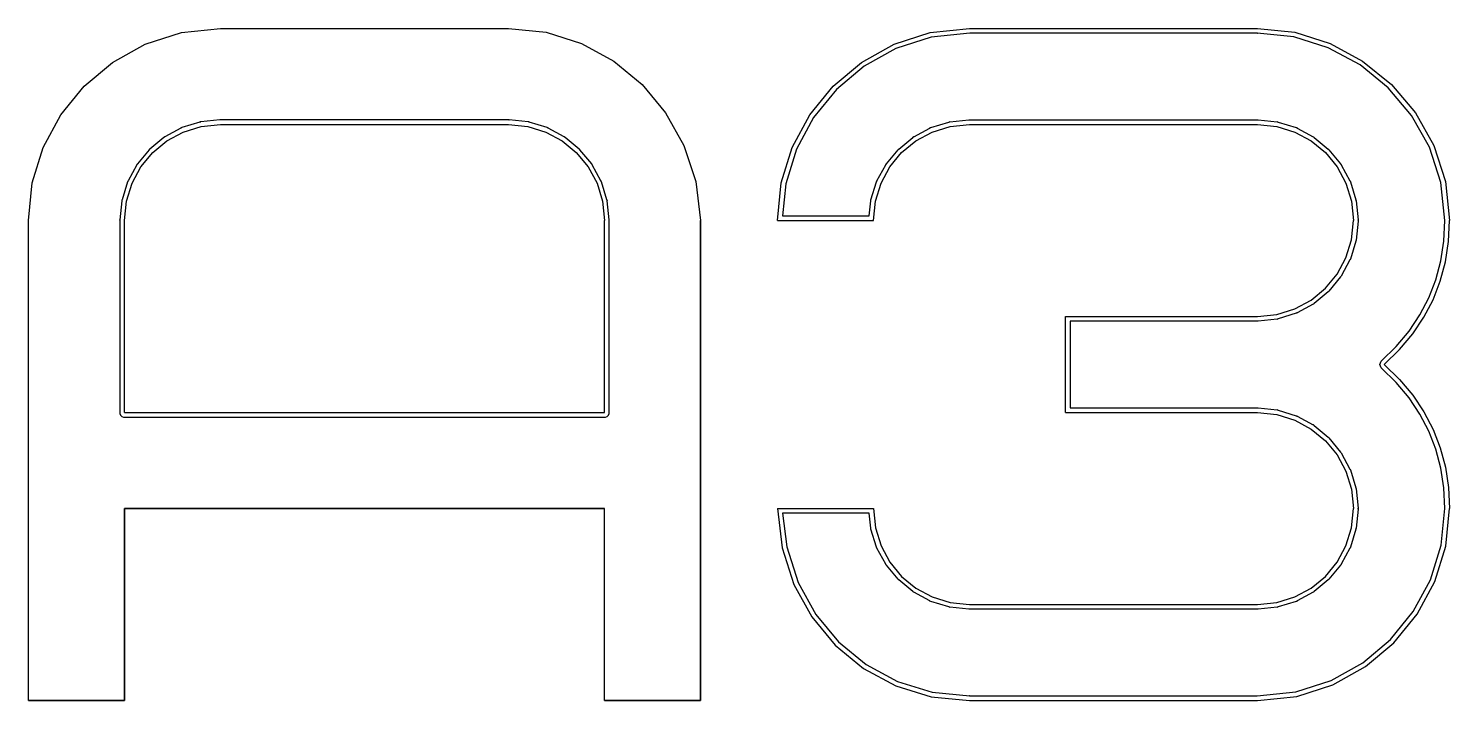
# Model space of a CAD drawing. Header units: millimetres. Extents: x 41 to 259, y 19 to 198.
# Drawn here: x 223.187 to 225.268, y 44.672 to 45.657 of the extents above; entities that cross this region are included whole.
import ezdxf

# ---------------------------------------------------------------- set-up
doc = ezdxf.new("R2010")
doc.units = ezdxf.units.MM
doc.layers.add('Mechanical13', color=56, linetype='Continuous')

msp = doc.modelspace()

# ---------------------------------------------------------------- linework, layer by layer
at = {"layer": 'Mechanical13'}
for p, q in [((223.3578, 45.6335), (223.4109, 45.6505)), ((223.3578, 45.6335), (223.4109, 45.6505)), ((223.4109, 45.6505), (223.4682, 45.6565)), ((223.4109, 45.6505), (223.4682, 45.6565)), ((223.4682, 45.6565), (223.89, 45.6565)), ((223.4682, 45.6565), (223.89, 45.6565)), ((223.89, 45.6565), (223.9451, 45.6508)), ((223.89, 45.6565), (223.9451, 45.6508)), ((223.9451, 45.6508), (223.9969, 45.6345)), ((223.9451, 45.6508), (223.9969, 45.6345)), ((224.4546, 45.6335), (224.5077, 45.6505)), ((224.5091, 45.6439), (224.4573, 45.6273)), ((224.5077, 45.6505), (224.565, 45.6565)), ((224.5654, 45.6498), (224.5091, 45.6439)), ((224.565, 45.6565), (224.9869, 45.6565)), ((224.9869, 45.6498), (224.5654, 45.6498)), ((224.9865, 45.6498), (224.9862, 45.6498)), ((224.9862, 45.6498), (224.9869, 45.6498)), ((225.04, 45.6442), (224.9865, 45.6498)), ((224.9869, 45.6565), (225.0413, 45.6508)), ((225.0904, 45.6283), (225.04, 45.6442)), ((225.0413, 45.6508), (225.0931, 45.6345)), ((223.31, 45.6068), (223.3578, 45.6335)), ((223.31, 45.6068), (223.3578, 45.6335)), ((223.9969, 45.6345), (224.044, 45.6087)), ((223.9969, 45.6345), (224.044, 45.6087)), ((224.4068, 45.6068), (224.4546, 45.6335)), ((224.4573, 45.6273), (224.4107, 45.6013)), ((225.137, 45.6031), (225.0904, 45.6283)), ((225.0931, 45.6345), (225.1407, 45.6087)), ((223.2685, 45.5718), (223.31, 45.6068)), ((223.2685, 45.5718), (223.31, 45.6068)), ((224.044, 45.6087), (224.0855, 45.5744)), ((224.044, 45.6087), (224.0855, 45.5744)), ((224.3653, 45.5718), (224.4068, 45.6068)), ((224.4107, 45.6013), (224.3702, 45.5671)), ((225.1781, 45.5696), (225.137, 45.6031)), ((225.1407, 45.6087), (225.1828, 45.5744)), ((223.2344, 45.5298), (223.2685, 45.5718)), ((223.2344, 45.5298), (223.2685, 45.5718)), ((224.0855, 45.5744), (224.1201, 45.5329)), ((224.0855, 45.5744), (224.1201, 45.5329)), ((224.3312, 45.5298), (224.3653, 45.5718)), ((224.3702, 45.5671), (224.3368, 45.526)), ((225.2125, 45.529), (225.1781, 45.5696)), ((225.1828, 45.5744), (225.218, 45.5329)), ((223.2087, 45.4821), (223.2344, 45.5298)), ((223.2087, 45.4821), (223.2344, 45.5298)), ((223.4379, 45.5194), (223.4116, 45.5112)), ((223.4379, 45.5194), (223.4116, 45.5112)), ((223.4381, 45.5195), (223.4379, 45.5194)), ((223.4381, 45.5195), (223.4379, 45.5194)), ((223.4379, 45.5194), (223.4379, 45.5194)), ((223.4379, 45.5194), (223.4379, 45.5194)), ((223.4384, 45.5196), (223.4381, 45.5195)), ((223.4384, 45.5196), (223.4381, 45.5195)), ((223.4388, 45.5196), (223.4384, 45.5196)), ((223.4388, 45.5196), (223.4384, 45.5196)), ((223.4391, 45.5197), (223.4388, 45.5196)), ((223.4391, 45.5197), (223.4388, 45.5196)), ((223.4392, 45.5197), (223.4391, 45.5197)), ((223.4391, 45.5197), (223.4391, 45.5197)), ((223.4391, 45.5197), (223.4393, 45.5197)), ((223.4393, 45.5197), (223.4391, 45.5197)), ((223.4392, 45.5197), (223.4391, 45.5197)), ((223.4391, 45.5197), (223.4392, 45.5197)), ((223.4392, 45.5197), (223.4391, 45.5197)), ((223.4393, 45.5197), (223.4392, 45.5197)), ((223.4392, 45.5197), (223.4392, 45.5197)), ((223.4393, 45.5197), (223.4392, 45.5197)), ((223.4392, 45.5197), (223.4392, 45.5197)), ((223.4392, 45.5197), (223.4393, 45.5197)), ((223.4393, 45.5197), (223.4392, 45.5197)), ((223.4392, 45.5197), (223.4392, 45.5197)), ((223.4392, 45.5197), (223.4392, 45.5197)), ((223.4394, 45.5197), (223.4393, 45.5197)), ((223.4393, 45.5197), (223.4393, 45.5197)), ((223.4394, 45.5197), (223.4393, 45.5197)), ((223.4393, 45.5197), (223.4393, 45.5197)), ((223.4674, 45.5226), (223.4394, 45.5197)), ((223.4674, 45.5226), (223.4394, 45.5197)), ((223.4399, 45.513), (223.4682, 45.5159)), ((223.4675, 45.5226), (223.4674, 45.5226)), ((223.4674, 45.5226), (223.4674, 45.5226)), ((223.4674, 45.5226), (223.4674, 45.5226)), ((223.4675, 45.5226), (223.4674, 45.5226)), ((223.4674, 45.5226), (223.4674, 45.5226)), ((223.4676, 45.5226), (223.4675, 45.5226)), ((223.4675, 45.5226), (223.4675, 45.5226)), ((223.4675, 45.5226), (223.4676, 45.5226)), ((223.4676, 45.5226), (223.4675, 45.5226)), ((223.4675, 45.5226), (223.4675, 45.5226)), ((223.4676, 45.5226), (223.4675, 45.5226)), ((223.4675, 45.5226), (223.4675, 45.5226)), ((223.4675, 45.5226), (223.4675, 45.5226)), ((223.4676, 45.5226), (223.4675, 45.5226)), ((223.4675, 45.5226), (223.4675, 45.5226)), ((223.4675, 45.5226), (223.4675, 45.5226)), ((223.4675, 45.5226), (223.4676, 45.5226)), ((223.4678, 45.5226), (223.4676, 45.5226)), ((223.4676, 45.5226), (223.4676, 45.5226)), ((223.4678, 45.5226), (223.4676, 45.5226)), ((223.4676, 45.5226), (223.4676, 45.5226)), ((223.4676, 45.5226), (223.4676, 45.5226)), ((223.4676, 45.5226), (223.4676, 45.5226)), ((223.4676, 45.5226), (223.4676, 45.5226)), ((223.4676, 45.5226), (223.4676, 45.5226)), ((223.4679, 45.5226), (223.4678, 45.5226)), ((223.4679, 45.5226), (223.4678, 45.5226)), ((223.4681, 45.5226), (223.4679, 45.5226)), ((223.4681, 45.5226), (223.4679, 45.5226)), ((223.4682, 45.5226), (223.4681, 45.5226)), ((223.8901, 45.5226), (223.4681, 45.5226)), ((223.89, 45.5226), (223.4682, 45.5226)), ((223.4682, 45.5159), (223.89, 45.5159)), ((223.8901, 45.5226), (223.89, 45.5226)), ((223.89, 45.5226), (223.89, 45.5226)), ((223.89, 45.5159), (223.9183, 45.513)), ((223.8903, 45.5226), (223.8901, 45.5226)), ((223.8903, 45.5226), (223.8901, 45.5226)), ((223.8905, 45.5226), (223.8903, 45.5226)), ((223.8905, 45.5226), (223.8903, 45.5226)), ((223.8906, 45.5226), (223.8905, 45.5226)), ((223.8906, 45.5226), (223.8905, 45.5226)), ((223.8907, 45.5226), (223.8906, 45.5226)), ((223.8906, 45.5226), (223.8908, 45.5226)), ((223.8907, 45.5226), (223.8906, 45.5226)), ((223.8908, 45.5226), (223.8906, 45.5226)), ((223.8906, 45.5226), (223.8906, 45.5226)), ((223.8906, 45.5226), (223.8906, 45.5226)), ((223.8906, 45.5226), (223.8906, 45.5226)), ((223.8906, 45.5226), (223.8907, 45.5226)), ((223.8907, 45.5226), (223.8906, 45.5226)), ((223.8906, 45.5226), (223.8906, 45.5226)), ((223.8908, 45.5226), (223.8907, 45.5226)), ((223.8908, 45.5226), (223.8907, 45.5226)), ((223.9189, 45.5197), (223.8908, 45.5226)), ((223.8908, 45.5226), (223.8908, 45.5226)), ((223.9189, 45.5197), (223.8908, 45.5226)), ((223.8908, 45.5226), (223.8908, 45.5226)), ((223.919, 45.5197), (223.9189, 45.5197)), ((223.919, 45.5197), (223.9189, 45.5197)), ((223.9191, 45.5197), (223.919, 45.5197)), ((223.919, 45.5197), (223.919, 45.5197)), ((223.9191, 45.5197), (223.919, 45.5197)), ((223.9195, 45.5196), (223.9191, 45.5197)), ((223.9195, 45.5196), (223.9191, 45.5197)), ((223.9198, 45.5196), (223.9195, 45.5196)), ((223.9198, 45.5196), (223.9195, 45.5196)), ((223.9201, 45.5195), (223.9198, 45.5196)), ((223.9201, 45.5195), (223.9198, 45.5196)), ((223.9203, 45.5194), (223.9201, 45.5195)), ((223.9203, 45.5194), (223.9201, 45.5195)), ((223.9466, 45.5112), (223.9203, 45.5194)), ((223.9466, 45.5112), (223.9203, 45.5194)), ((224.1201, 45.5329), (224.1467, 45.4851)), ((224.1201, 45.5329), (224.1467, 45.4851)), ((224.3056, 45.4821), (224.3312, 45.5298)), ((224.3368, 45.526), (224.3118, 45.4795)), ((224.5084, 45.5112), (224.5348, 45.5194)), ((224.5348, 45.5194), (224.5361, 45.5197)), ((224.5361, 45.5197), (224.536, 45.5197)), ((224.536, 45.5197), (224.536, 45.5197)), ((224.536, 45.5197), (224.536, 45.5197)), ((224.536, 45.5197), (224.5361, 45.5197)), ((224.5361, 45.5197), (224.5361, 45.5197)), ((224.5361, 45.5197), (224.5362, 45.5197)), ((224.5362, 45.5197), (224.5361, 45.5197)), ((224.5361, 45.5197), (224.5361, 45.5197)), ((224.5361, 45.5197), (224.5362, 45.5197)), ((224.5362, 45.5197), (224.5642, 45.5226)), ((224.5362, 45.5197), (224.5362, 45.5197)), ((224.5368, 45.513), (224.565, 45.5159)), ((224.5642, 45.5226), (224.5643, 45.5226)), ((224.5643, 45.5226), (224.565, 45.5226)), ((224.565, 45.5226), (224.565, 45.5226)), ((224.565, 45.5226), (224.9869, 45.5226)), ((224.565, 45.5159), (224.9869, 45.5159)), ((224.9869, 45.5226), (224.9875, 45.5226)), ((224.9869, 45.5159), (225.0151, 45.513)), ((224.9875, 45.5226), (224.9874, 45.5226)), ((224.9874, 45.5226), (224.9877, 45.5226)), ((224.9875, 45.5226), (224.9875, 45.5226)), ((224.9877, 45.5226), (224.9877, 45.5226)), ((224.9877, 45.5226), (225.0157, 45.5197)), ((225.0157, 45.5197), (225.0158, 45.5197)), ((225.0158, 45.5197), (225.0157, 45.5197)), ((225.0157, 45.5197), (225.0157, 45.5197)), ((225.0157, 45.5197), (225.0157, 45.5197)), ((225.0157, 45.5197), (225.0158, 45.5197)), ((225.0158, 45.5197), (225.0159, 45.5197)), ((225.0159, 45.5197), (225.0158, 45.5197)), ((225.0158, 45.5197), (225.0158, 45.5197)), ((225.0158, 45.5197), (225.0171, 45.5194)), ((225.0159, 45.5197), (225.0159, 45.5197)), ((225.0171, 45.5194), (225.0171, 45.5194)), ((225.0171, 45.5194), (225.0435, 45.5112)), ((225.2387, 45.4824), (225.2125, 45.529)), ((225.218, 45.5329), (225.2449, 45.4851)), ((223.3853, 45.4969), (223.3647, 45.4799)), ((223.3853, 45.4969), (223.3647, 45.4799)), ((223.3855, 45.4971), (223.3853, 45.4969)), ((223.3853, 45.4969), (223.3854, 45.497)), ((223.3853, 45.4969), (223.3854, 45.497)), ((223.3854, 45.497), (223.3853, 45.4969)), ((223.3854, 45.4969), (223.3853, 45.4969)), ((223.3853, 45.4969), (223.3853, 45.4969)), ((223.3854, 45.4969), (223.3853, 45.4969)), ((223.3853, 45.4969), (223.3853, 45.4969)), ((223.3854, 45.497), (223.3864, 45.4976)), ((223.3864, 45.4976), (223.3854, 45.497)), ((223.3854, 45.497), (223.3855, 45.4971)), ((223.3855, 45.497), (223.3854, 45.497)), ((223.3854, 45.497), (223.3854, 45.4969)), ((223.3855, 45.497), (223.3854, 45.497)), ((223.3854, 45.497), (223.3854, 45.497)), ((223.3854, 45.497), (223.3854, 45.497)), ((223.3854, 45.497), (223.3854, 45.4969)), ((223.3854, 45.497), (223.3854, 45.497)), ((223.3854, 45.497), (223.3854, 45.497)), ((223.3854, 45.497), (223.3854, 45.497)), ((223.3864, 45.4976), (223.3855, 45.4971)), ((223.3855, 45.4971), (223.3864, 45.4976)), ((223.3856, 45.4971), (223.3855, 45.4971)), ((223.3855, 45.4971), (223.3855, 45.497)), ((223.3856, 45.4971), (223.3855, 45.4971)), ((223.3855, 45.4971), (223.3855, 45.497)), ((223.3855, 45.497), (223.3855, 45.497)), ((223.3855, 45.497), (223.3855, 45.497)), ((223.3859, 45.4973), (223.3856, 45.4971)), ((223.3859, 45.4973), (223.3856, 45.4971)), ((223.3861, 45.4975), (223.3859, 45.4973)), ((223.3861, 45.4975), (223.3859, 45.4973)), ((223.3864, 45.4976), (223.3861, 45.4975)), ((223.3864, 45.4976), (223.3861, 45.4975)), ((223.3866, 45.4978), (223.3864, 45.4976)), ((223.3864, 45.4976), (223.3866, 45.4978)), ((223.3866, 45.4978), (223.3864, 45.4976)), ((223.3864, 45.4976), (223.3866, 45.4978)), ((223.3865, 45.4977), (223.3864, 45.4976)), ((223.3865, 45.4977), (223.3864, 45.4976)), ((223.3864, 45.4976), (223.3864, 45.4976)), ((223.3866, 45.4978), (223.3865, 45.4977)), ((223.3866, 45.4978), (223.3865, 45.4977)), ((223.4103, 45.5106), (223.3866, 45.4978)), ((223.4103, 45.5106), (223.3866, 45.4978)), ((223.3866, 45.4978), (223.3866, 45.4978)), ((223.3866, 45.4978), (223.3866, 45.4978)), ((223.3897, 45.4918), (223.4136, 45.5048)), ((223.4104, 45.5107), (223.4103, 45.5107)), ((223.4103, 45.5107), (223.4103, 45.5107)), ((223.4103, 45.5107), (223.4103, 45.5106)), ((223.4104, 45.5107), (223.4103, 45.5107)), ((223.4103, 45.5107), (223.4103, 45.5107)), ((223.4103, 45.5107), (223.4103, 45.5106)), ((223.4103, 45.5106), (223.4103, 45.5106)), ((223.4105, 45.5108), (223.4104, 45.5107)), ((223.4104, 45.5107), (223.4105, 45.5108)), ((223.4105, 45.5108), (223.4104, 45.5107)), ((223.4105, 45.5108), (223.4104, 45.5107)), ((223.4104, 45.5107), (223.4104, 45.5107)), ((223.4105, 45.5107), (223.4104, 45.5107)), ((223.4104, 45.5107), (223.4105, 45.5107)), ((223.4104, 45.5107), (223.4104, 45.5107)), ((223.4104, 45.5107), (223.4104, 45.5107)), ((223.4104, 45.5107), (223.4104, 45.5107)), ((223.4104, 45.5107), (223.4104, 45.5107)), ((223.4104, 45.5107), (223.4104, 45.5107)), ((223.4104, 45.5107), (223.4104, 45.5107)), ((223.4104, 45.5107), (223.4104, 45.5107)), ((223.4108, 45.5109), (223.4105, 45.5108)), ((223.4108, 45.5109), (223.4105, 45.5108)), ((223.4105, 45.5108), (223.4105, 45.5107)), ((223.4105, 45.5107), (223.4105, 45.5108)), ((223.4111, 45.5111), (223.4108, 45.5109)), ((223.4111, 45.5111), (223.4108, 45.5109)), ((223.4114, 45.5112), (223.4111, 45.5111)), ((223.4114, 45.5112), (223.4111, 45.5111)), ((223.4116, 45.5112), (223.4114, 45.5112)), ((223.4116, 45.5112), (223.4114, 45.5112)), ((223.4136, 45.5048), (223.4399, 45.513)), ((223.9183, 45.513), (223.9446, 45.5048)), ((223.9446, 45.5048), (223.9685, 45.4918)), ((223.9468, 45.5112), (223.9466, 45.5112)), ((223.9466, 45.5112), (223.9466, 45.5112)), ((223.9468, 45.5112), (223.9466, 45.5112)), ((223.9466, 45.5112), (223.9466, 45.5112)), ((223.9471, 45.5111), (223.9468, 45.5112)), ((223.9471, 45.5111), (223.9468, 45.5112)), ((223.9474, 45.5109), (223.9471, 45.5111)), ((223.9474, 45.5109), (223.9471, 45.5111)), ((223.9477, 45.5108), (223.9474, 45.5109)), ((223.9477, 45.5108), (223.9474, 45.5109)), ((223.9479, 45.5107), (223.9477, 45.5108)), ((223.9478, 45.5108), (223.9477, 45.5108)), ((223.9478, 45.5107), (223.9478, 45.5108)), ((223.9478, 45.5108), (223.9478, 45.5108)), ((223.9478, 45.5108), (223.9479, 45.5107)), ((223.9479, 45.5107), (223.9478, 45.5108)), ((223.9478, 45.5108), (223.9478, 45.5108)), ((223.9478, 45.5108), (223.9478, 45.5107)), ((223.9478, 45.5107), (223.9478, 45.5108)), ((223.9478, 45.5108), (223.9478, 45.5108)), ((223.9479, 45.5107), (223.9478, 45.5107)), ((223.9478, 45.5107), (223.9478, 45.5107)), ((223.9479, 45.5107), (223.9478, 45.5107)), ((223.9478, 45.5107), (223.9479, 45.5107)), ((223.9478, 45.5107), (223.9478, 45.5107)), ((223.9478, 45.5107), (223.9478, 45.5107)), ((223.9478, 45.5107), (223.9478, 45.5107)), ((223.9478, 45.5107), (223.9478, 45.5107)), ((223.948, 45.5106), (223.9479, 45.5107)), ((223.9479, 45.5107), (223.9479, 45.5107)), ((223.948, 45.5106), (223.9479, 45.5107)), ((223.9479, 45.5107), (223.9479, 45.5107)), ((223.9716, 45.4978), (223.948, 45.5106)), ((223.9716, 45.4978), (223.948, 45.5106)), ((223.9717, 45.4977), (223.9716, 45.4978)), ((223.9717, 45.4977), (223.9716, 45.4978)), ((223.9719, 45.4976), (223.9717, 45.4977)), ((223.9717, 45.4977), (223.9717, 45.4977)), ((223.9719, 45.4976), (223.9717, 45.4977)), ((223.9721, 45.4975), (223.9719, 45.4976)), ((223.9721, 45.4975), (223.9719, 45.4976)), ((223.9724, 45.4973), (223.9721, 45.4975)), ((223.9724, 45.4973), (223.9721, 45.4975)), ((223.9726, 45.4972), (223.9724, 45.4973)), ((223.9726, 45.4972), (223.9724, 45.4973)), ((223.9727, 45.4971), (223.9726, 45.4972)), ((223.9727, 45.4971), (223.9726, 45.4972)), ((223.9727, 45.497), (223.9727, 45.4971)), ((223.9727, 45.497), (223.9727, 45.4971)), ((223.9728, 45.497), (223.9727, 45.497)), ((223.9728, 45.497), (223.9727, 45.497)), ((223.9729, 45.4969), (223.9728, 45.497)), ((223.9728, 45.497), (223.9728, 45.497)), ((223.9729, 45.4969), (223.9728, 45.497)), ((223.9728, 45.497), (223.9728, 45.497)), ((223.9935, 45.4799), (223.9729, 45.4969)), ((223.9729, 45.4969), (223.9729, 45.4969)), ((223.9935, 45.4799), (223.9729, 45.4969)), ((223.9729, 45.4969), (223.9729, 45.4969)), ((224.4615, 45.4799), (224.4822, 45.4969)), ((224.4822, 45.4969), (224.4832, 45.4976)), ((224.4822, 45.4969), (224.4823, 45.4971)), ((224.4823, 45.497), (224.4822, 45.4969)), ((224.4823, 45.4971), (224.4833, 45.4977)), ((224.4824, 45.4971), (224.4823, 45.497)), ((224.4823, 45.497), (224.4823, 45.497)), ((224.4826, 45.4973), (224.4824, 45.4971)), ((224.4828, 45.4974), (224.4826, 45.4973)), ((224.4831, 45.4976), (224.4828, 45.4974)), ((224.4832, 45.4976), (224.4831, 45.4976)), ((224.4832, 45.4976), (224.4834, 45.4978)), ((224.4833, 45.4977), (224.4832, 45.4976)), ((224.4833, 45.4977), (224.4833, 45.4977)), ((224.4834, 45.4978), (224.5071, 45.5106)), ((224.4834, 45.4978), (224.4834, 45.4978)), ((224.4865, 45.4918), (224.5104, 45.5048)), ((224.5071, 45.5106), (224.5073, 45.5108)), ((224.5072, 45.5107), (224.5084, 45.5112)), ((224.5073, 45.5108), (224.5072, 45.5107)), ((224.5073, 45.5108), (224.5073, 45.5108)), ((224.5084, 45.5112), (224.5084, 45.5112)), ((224.5104, 45.5048), (224.5368, 45.513)), ((225.0151, 45.513), (225.0415, 45.5048)), ((225.0415, 45.5048), (225.0653, 45.4918)), ((225.0435, 45.5112), (225.0447, 45.5107)), ((225.0447, 45.5107), (225.0446, 45.5108)), ((225.0446, 45.5108), (225.0448, 45.5106)), ((225.0447, 45.5107), (225.0447, 45.5107)), ((225.0448, 45.5106), (225.0448, 45.5106)), ((225.0448, 45.5106), (225.0685, 45.4978)), ((225.0685, 45.4978), (225.0687, 45.4976)), ((225.0687, 45.4976), (225.0686, 45.4977)), ((225.0686, 45.4977), (225.0695, 45.4971)), ((225.0687, 45.4976), (225.0687, 45.4976)), ((225.0688, 45.4976), (225.0687, 45.4976)), ((225.0687, 45.4976), (225.0687, 45.4976)), ((225.0687, 45.4976), (225.0695, 45.4971)), ((225.069, 45.4974), (225.0688, 45.4976)), ((225.0693, 45.4973), (225.069, 45.4974)), ((225.0695, 45.4971), (225.0693, 45.4973)), ((225.0695, 45.4971), (225.0695, 45.4971)), ((225.0695, 45.4971), (225.0696, 45.497)), ((225.0696, 45.497), (225.0695, 45.4971)), ((225.0695, 45.4971), (225.0697, 45.4969)), ((225.0697, 45.4969), (225.0697, 45.4969)), ((225.0697, 45.4969), (225.0903, 45.4799)), ((223.1926, 45.4302), (223.2087, 45.4821)), ((223.1926, 45.4302), (223.2087, 45.4821)), ((223.3637, 45.4789), (223.3465, 45.4581)), ((223.3637, 45.4789), (223.3465, 45.4581)), ((223.3517, 45.4538), (223.3689, 45.4746)), ((223.3638, 45.479), (223.3637, 45.4789)), ((223.3638, 45.479), (223.3637, 45.4789)), ((223.3637, 45.4789), (223.3637, 45.4789)), ((223.3637, 45.4789), (223.3637, 45.4789)), ((223.364, 45.4792), (223.3638, 45.479)), ((223.364, 45.4792), (223.3638, 45.479)), ((223.3642, 45.4795), (223.364, 45.4792)), ((223.3642, 45.4795), (223.364, 45.4792)), ((223.3645, 45.4797), (223.3642, 45.4795)), ((223.3645, 45.4797), (223.3642, 45.4795)), ((223.3647, 45.4799), (223.3645, 45.4797)), ((223.3645, 45.4797), (223.3647, 45.4799)), ((223.3646, 45.4798), (223.3645, 45.4797)), ((223.3646, 45.4798), (223.3645, 45.4797)), ((223.3647, 45.4799), (223.3646, 45.4798)), ((223.3647, 45.4799), (223.3646, 45.4798)), ((223.3647, 45.4799), (223.3647, 45.4799)), ((223.3689, 45.4746), (223.3897, 45.4918)), ((223.9685, 45.4918), (223.9893, 45.4746)), ((223.9893, 45.4746), (224.0066, 45.4538)), ((223.9936, 45.4798), (223.9935, 45.4799)), ((223.9936, 45.4798), (223.9935, 45.4799)), ((223.9938, 45.4797), (223.9936, 45.4798)), ((223.9936, 45.4798), (223.9936, 45.4798)), ((223.9938, 45.4797), (223.9936, 45.4798)), ((223.994, 45.4795), (223.9938, 45.4797)), ((223.994, 45.4795), (223.9938, 45.4797)), ((223.9942, 45.4792), (223.994, 45.4795)), ((223.9942, 45.4792), (223.994, 45.4795)), ((223.9944, 45.479), (223.9942, 45.4792)), ((223.9944, 45.479), (223.9942, 45.4792)), ((223.9945, 45.4789), (223.9944, 45.479)), ((223.9945, 45.4789), (223.9944, 45.479)), ((224.0118, 45.4581), (223.9945, 45.4789)), ((224.0118, 45.4581), (223.9945, 45.4789)), ((224.1467, 45.4851), (224.1641, 45.4322)), ((224.1467, 45.4851), (224.1641, 45.4322)), ((224.2894, 45.4302), (224.3056, 45.4821)), ((224.3118, 45.4795), (224.296, 45.4288)), ((224.4433, 45.4581), (224.4605, 45.4789)), ((224.4485, 45.4538), (224.4657, 45.4746)), ((224.4605, 45.4789), (224.4614, 45.4798)), ((224.4613, 45.4797), (224.4615, 45.4799)), ((224.4614, 45.4798), (224.4613, 45.4797)), ((224.4614, 45.4798), (224.4614, 45.4798)), ((224.4615, 45.4799), (224.4615, 45.4799)), ((224.4657, 45.4746), (224.4865, 45.4918)), ((225.0653, 45.4918), (225.0862, 45.4746)), ((225.0862, 45.4746), (225.1034, 45.4538)), ((225.0903, 45.4799), (225.0906, 45.4797)), ((225.0904, 45.4798), (225.0903, 45.4799)), ((225.0903, 45.4799), (225.0903, 45.4799)), ((225.0903, 45.4799), (225.0905, 45.4798)), ((225.0905, 45.4798), (225.0904, 45.4798)), ((225.0904, 45.4798), (225.0904, 45.4798)), ((225.0905, 45.4797), (225.0905, 45.4798)), ((225.0905, 45.4798), (225.0914, 45.4789)), ((225.0906, 45.4797), (225.0905, 45.4797)), ((225.0914, 45.4789), (225.0914, 45.4789)), ((225.0914, 45.4789), (225.1086, 45.4581)), ((225.2554, 45.4308), (225.2387, 45.4824)), ((225.2449, 45.4851), (225.2621, 45.4322)), ((223.3457, 45.4569), (223.3328, 45.4332)), ((223.3457, 45.4569), (223.3328, 45.4332)), ((223.3387, 45.4299), (223.3517, 45.4538)), ((223.3458, 45.457), (223.3457, 45.457)), ((223.3457, 45.457), (223.3457, 45.4569)), ((223.3458, 45.457), (223.3457, 45.457)), ((223.3457, 45.457), (223.3457, 45.4569)), ((223.3457, 45.4569), (223.3457, 45.4569)), ((223.3457, 45.4569), (223.3457, 45.4569)), ((223.3457, 45.4569), (223.3457, 45.4569)), ((223.346, 45.4574), (223.3458, 45.4571)), ((223.346, 45.4574), (223.3458, 45.4571)), ((223.3458, 45.4571), (223.3458, 45.457)), ((223.3458, 45.457), (223.3458, 45.4571)), ((223.3458, 45.4571), (223.3458, 45.4571)), ((223.3458, 45.4571), (223.3458, 45.457)), ((223.3458, 45.4571), (223.3458, 45.4571)), ((223.3458, 45.4571), (223.3458, 45.4571)), ((223.3458, 45.4571), (223.3458, 45.457)), ((223.3458, 45.457), (223.3458, 45.4571)), ((223.3458, 45.4571), (223.3458, 45.4571)), ((223.3458, 45.4571), (223.3458, 45.4571)), ((223.3458, 45.4571), (223.3458, 45.4571)), ((223.3458, 45.4571), (223.3458, 45.457)), ((223.3458, 45.457), (223.3458, 45.457)), ((223.3458, 45.457), (223.3458, 45.457)), ((223.3458, 45.457), (223.3458, 45.457)), ((223.3458, 45.457), (223.3458, 45.457)), ((223.3462, 45.4577), (223.346, 45.4574)), ((223.3462, 45.4577), (223.346, 45.4574)), ((223.3464, 45.4579), (223.3462, 45.4577)), ((223.3464, 45.4579), (223.3462, 45.4577)), ((223.3465, 45.4581), (223.3464, 45.4579)), ((223.3465, 45.4581), (223.3464, 45.4579)), ((224.0066, 45.4538), (224.0196, 45.4299)), ((224.0118, 45.4579), (224.0118, 45.4581)), ((224.0118, 45.4581), (224.0118, 45.4581)), ((224.0118, 45.4579), (224.0118, 45.4581)), ((224.012, 45.4577), (224.0118, 45.4579)), ((224.012, 45.4577), (224.0118, 45.4579)), ((224.0122, 45.4575), (224.012, 45.4577)), ((224.0122, 45.4575), (224.012, 45.4577)), ((224.0123, 45.4572), (224.0122, 45.4575)), ((224.0123, 45.4572), (224.0122, 45.4575)), ((224.0124, 45.4571), (224.0123, 45.4572)), ((224.0124, 45.4571), (224.0123, 45.4572)), ((224.0125, 45.457), (224.0124, 45.4571)), ((224.0124, 45.4571), (224.0124, 45.4571)), ((224.0125, 45.457), (224.0124, 45.4571)), ((224.0124, 45.4571), (224.0124, 45.4571)), ((224.0125, 45.4569), (224.0125, 45.457)), ((224.0125, 45.457), (224.0125, 45.457)), ((224.0125, 45.4569), (224.0125, 45.457)), ((224.0125, 45.457), (224.0125, 45.457)), ((224.0254, 45.4332), (224.0125, 45.4569)), ((224.0125, 45.4569), (224.0125, 45.4569)), ((224.0254, 45.4332), (224.0125, 45.4569)), ((224.0125, 45.4569), (224.0125, 45.4569)), ((224.4296, 45.4332), (224.4425, 45.4569)), ((224.4355, 45.4299), (224.4485, 45.4538)), ((224.4425, 45.4569), (224.4426, 45.4571)), ((224.4426, 45.457), (224.4433, 45.4581)), ((224.4426, 45.4571), (224.4426, 45.4571)), ((224.4426, 45.4571), (224.4426, 45.457)), ((224.4433, 45.4581), (224.4433, 45.4581)), ((225.1034, 45.4538), (225.1164, 45.4299)), ((225.1086, 45.4581), (225.1092, 45.4571)), ((225.1087, 45.4579), (225.1086, 45.4581)), ((225.1086, 45.4581), (225.1086, 45.4581)), ((225.1086, 45.4581), (225.1092, 45.4571)), ((225.1089, 45.4577), (225.1087, 45.4579)), ((225.1091, 45.4574), (225.1089, 45.4577)), ((225.1092, 45.4571), (225.1091, 45.4574)), ((225.1092, 45.4571), (225.1092, 45.4571)), ((225.1092, 45.4571), (225.1093, 45.457)), ((225.1093, 45.457), (225.1092, 45.4571)), ((225.1092, 45.4571), (225.1094, 45.4569)), ((225.1094, 45.4569), (225.1094, 45.4569)), ((225.1094, 45.4569), (225.1222, 45.4332)), ((223.3322, 45.4319), (223.324, 45.4055)), ((223.3322, 45.4319), (223.324, 45.4055)), ((223.3323, 45.4321), (223.3322, 45.4319)), ((223.3323, 45.4321), (223.3322, 45.4319)), ((223.3322, 45.4319), (223.3322, 45.4319)), ((223.3322, 45.4319), (223.3322, 45.4319)), ((223.3324, 45.4324), (223.3323, 45.4321)), ((223.3324, 45.4324), (223.3323, 45.4321)), ((223.3325, 45.4327), (223.3324, 45.4324)), ((223.3325, 45.4327), (223.3324, 45.4324)), ((223.3327, 45.433), (223.3325, 45.4327)), ((223.3327, 45.433), (223.3325, 45.4327)), ((223.3328, 45.4332), (223.3327, 45.433)), ((223.3327, 45.433), (223.3328, 45.4332)), ((223.3328, 45.4332), (223.3327, 45.433)), ((223.3327, 45.433), (223.3328, 45.4332)), ((223.3328, 45.4331), (223.3327, 45.433)), ((223.3328, 45.4331), (223.3327, 45.433)), ((223.3328, 45.4332), (223.3328, 45.4332)), ((223.3328, 45.4332), (223.3328, 45.4331)), ((223.3328, 45.4332), (223.3328, 45.4332)), ((223.3328, 45.4332), (223.3328, 45.4332)), ((223.3328, 45.4332), (223.3328, 45.4332)), ((223.3328, 45.4332), (223.3328, 45.4331)), ((224.0255, 45.4331), (224.0254, 45.4332)), ((224.0255, 45.4331), (224.0254, 45.4332)), ((224.0256, 45.433), (224.0255, 45.4331)), ((224.0255, 45.4331), (224.0255, 45.4331)), ((224.0256, 45.433), (224.0255, 45.4331)), ((224.0257, 45.4327), (224.0256, 45.433)), ((224.0257, 45.4327), (224.0256, 45.433)), ((224.0258, 45.4324), (224.0257, 45.4327)), ((224.0258, 45.4324), (224.0257, 45.4327)), ((224.0259, 45.4321), (224.0258, 45.4324)), ((224.0259, 45.4321), (224.0258, 45.4324)), ((224.026, 45.4319), (224.0259, 45.4321)), ((224.026, 45.4319), (224.0259, 45.4321)), ((224.0342, 45.4056), (224.026, 45.4319)), ((224.0342, 45.4056), (224.026, 45.4319)), ((224.1641, 45.4322), (224.1713, 45.3753)), ((224.1641, 45.4322), (224.1713, 45.3753)), ((224.4208, 45.4056), (224.4291, 45.4319)), ((224.4291, 45.4319), (224.4296, 45.4331)), ((224.4295, 45.433), (224.4296, 45.4332)), ((224.4296, 45.4331), (224.4295, 45.433)), ((224.4296, 45.4332), (224.4296, 45.4332)), ((224.4296, 45.4331), (224.4296, 45.4331)), ((225.1222, 45.4332), (225.1224, 45.433)), ((225.1223, 45.4332), (225.1222, 45.4332)), ((225.1222, 45.4332), (225.1222, 45.4332)), ((225.1222, 45.4332), (225.1223, 45.4331)), ((225.1223, 45.4331), (225.1223, 45.4332)), ((225.1223, 45.433), (225.1223, 45.4331)), ((225.1223, 45.4331), (225.1223, 45.4331)), ((225.1223, 45.4331), (225.1228, 45.4319)), ((225.1224, 45.433), (225.1223, 45.433)), ((225.1228, 45.4319), (225.1228, 45.4319)), ((225.1228, 45.4319), (225.131, 45.4055)), ((225.2621, 45.4322), (225.2681, 45.3753)), ((223.1869, 45.3753), (223.1926, 45.4302)), ((223.1869, 45.3753), (223.1926, 45.4302)), ((223.3304, 45.4035), (223.3387, 45.4299)), ((224.0196, 45.4299), (224.0278, 45.4035)), ((224.2838, 45.3753), (224.2894, 45.4302)), ((224.296, 45.4288), (224.2912, 45.382)), ((224.4273, 45.4035), (224.4355, 45.4299)), ((225.1164, 45.4299), (225.1246, 45.4035)), ((225.2613, 45.3751), (225.2554, 45.4308)), ((223.3237, 45.4041), (223.3209, 45.3761)), ((223.3237, 45.4041), (223.3209, 45.3761)), ((223.3238, 45.4044), (223.3237, 45.4042)), ((223.3238, 45.4044), (223.3237, 45.4042)), ((223.3237, 45.4042), (223.3237, 45.4042)), ((223.3237, 45.4042), (223.3237, 45.4041)), ((223.3237, 45.4042), (223.3237, 45.4042)), ((223.3237, 45.4042), (223.3237, 45.4041)), ((223.3239, 45.4051), (223.3238, 45.4047)), ((223.3239, 45.4051), (223.3238, 45.4047)), ((223.3238, 45.4047), (223.3238, 45.4044)), ((223.3238, 45.4047), (223.3238, 45.4044)), ((223.324, 45.4054), (223.3239, 45.4051)), ((223.324, 45.4054), (223.3239, 45.4051)), ((223.324, 45.4055), (223.324, 45.4054)), ((223.324, 45.4055), (223.324, 45.4054)), ((223.3276, 45.3753), (223.3304, 45.4035)), ((224.0278, 45.4035), (224.0307, 45.3753)), ((224.0342, 45.4055), (224.0342, 45.4056)), ((224.0342, 45.4055), (224.0342, 45.4056)), ((224.0343, 45.4054), (224.0342, 45.4055)), ((224.0343, 45.4054), (224.0342, 45.4055)), ((224.0343, 45.4051), (224.0343, 45.4054)), ((224.0343, 45.4051), (224.0343, 45.4054)), ((224.0344, 45.4047), (224.0343, 45.4051)), ((224.0344, 45.4047), (224.0343, 45.4051)), ((224.0345, 45.4044), (224.0344, 45.4047)), ((224.0345, 45.4044), (224.0344, 45.4047)), ((224.0345, 45.4042), (224.0345, 45.4044)), ((224.0345, 45.4043), (224.0345, 45.4044)), ((224.0345, 45.4042), (224.0345, 45.4043)), ((224.0345, 45.4043), (224.0345, 45.4043)), ((224.0345, 45.4043), (224.0345, 45.4043)), ((224.0345, 45.4043), (224.0345, 45.4043)), ((224.0345, 45.4043), (224.0345, 45.4042)), ((224.0345, 45.4042), (224.0345, 45.4043)), ((224.0345, 45.4043), (224.0345, 45.4043)), ((224.0345, 45.4043), (224.0345, 45.4043)), ((224.0345, 45.4043), (224.0345, 45.4043)), ((224.0345, 45.4043), (224.0345, 45.4043)), ((224.0345, 45.4043), (224.0345, 45.4043)), ((224.0345, 45.4043), (224.0345, 45.4042)), ((224.0345, 45.4042), (224.0345, 45.4043)), ((224.0345, 45.4043), (224.0345, 45.4043)), ((224.0345, 45.4041), (224.0345, 45.4042)), ((224.0345, 45.4041), (224.0345, 45.4042)), ((224.0345, 45.4042), (224.0345, 45.4042)), ((224.0345, 45.4042), (224.0345, 45.4042)), ((224.0345, 45.4042), (224.0345, 45.4042)), ((224.0345, 45.4042), (224.0345, 45.4042)), ((224.0373, 45.3761), (224.0345, 45.4041)), ((224.0345, 45.4041), (224.0345, 45.4041)), ((224.0373, 45.3761), (224.0345, 45.4041)), ((224.0345, 45.4041), (224.0345, 45.4041)), ((224.4183, 45.382), (224.4206, 45.4041)), ((224.4206, 45.4042), (224.4208, 45.4055)), ((224.4206, 45.4041), (224.4206, 45.4042)), ((224.4208, 45.4055), (224.4208, 45.4056)), ((224.4244, 45.3753), (224.4273, 45.4035)), ((225.1246, 45.4035), (225.1275, 45.3753)), ((225.131, 45.4055), (225.1313, 45.4042)), ((225.1313, 45.4042), (225.1313, 45.4043)), ((225.1313, 45.4043), (225.1313, 45.4041)), ((225.1313, 45.4042), (225.1313, 45.4042)), ((225.1313, 45.4041), (225.1313, 45.4041)), ((225.1313, 45.4041), (225.1342, 45.3761)), ((223.1869, 44.6722), (223.1869, 45.3753)), ((223.1869, 44.6722), (223.1869, 45.3753)), ((223.3209, 45.3757), (223.3208, 45.3755)), ((223.3209, 45.3757), (223.3208, 45.3755)), ((223.3208, 45.3755), (223.3208, 45.3754)), ((223.3208, 45.3755), (223.3208, 45.3754)), ((223.3208, 45.3754), (223.3208, 45.3753)), ((223.3208, 45.3754), (223.3208, 45.3753)), ((223.3208, 45.3753), (223.3208, 45.3753)), ((223.3208, 45.3753), (223.3208, 45.094)), ((223.3208, 45.3753), (223.3208, 45.094)), ((223.3209, 45.3761), (223.3209, 45.3761)), ((223.3209, 45.3761), (223.3209, 45.376)), ((223.3209, 45.3761), (223.3209, 45.3761)), ((223.3209, 45.3761), (223.3209, 45.376)), ((223.3209, 45.376), (223.3209, 45.3759)), ((223.3209, 45.3759), (223.3209, 45.376)), ((223.3209, 45.376), (223.3209, 45.3759)), ((223.3209, 45.376), (223.3209, 45.3759)), ((223.3209, 45.3759), (223.3209, 45.376)), ((223.3209, 45.376), (223.3209, 45.3759)), ((223.3209, 45.3759), (223.3209, 45.3759)), ((223.3209, 45.3759), (223.3209, 45.3759)), ((223.3209, 45.3759), (223.3209, 45.3759)), ((223.3209, 45.3759), (223.3209, 45.3757)), ((223.3209, 45.3759), (223.3209, 45.3759)), ((223.3209, 45.3759), (223.3209, 45.3759)), ((223.3209, 45.3759), (223.3209, 45.3757)), ((223.3209, 45.3759), (223.3209, 45.3759)), ((223.3209, 45.3759), (223.3209, 45.3759)), ((223.3209, 45.3759), (223.3209, 45.3759)), ((223.3209, 45.3759), (223.3209, 45.3759)), ((223.3209, 45.3759), (223.3209, 45.3759)), ((223.3276, 45.094), (223.3276, 45.3753)), ((224.0307, 45.094), (224.0307, 45.3753)), ((224.0374, 45.376), (224.0373, 45.3761)), ((224.0374, 45.376), (224.0373, 45.3761)), ((224.0374, 45.3759), (224.0374, 45.376)), ((224.0374, 45.376), (224.0374, 45.376)), ((224.0374, 45.3759), (224.0374, 45.376)), ((224.0374, 45.3757), (224.0374, 45.3759)), ((224.0374, 45.3757), (224.0374, 45.3759)), ((224.0374, 45.3755), (224.0374, 45.3757)), ((224.0374, 45.3755), (224.0374, 45.3757)), ((224.0374, 45.3754), (224.0374, 45.3755)), ((224.0374, 45.3754), (224.0374, 45.3755)), ((224.0374, 45.3753), (224.0374, 45.3754)), ((224.0374, 45.3753), (224.0374, 45.3754)), ((224.0374, 45.094), (224.0374, 45.3753)), ((224.0374, 45.094), (224.0374, 45.3753)), ((224.1713, 44.6722), (224.1713, 45.3753)), ((224.1713, 45.3753), (224.1713, 44.6722)), ((224.2838, 45.3753), (224.4244, 45.3753)), ((224.2912, 45.382), (224.4183, 45.382)), ((225.1246, 45.347), (225.1275, 45.3753)), ((225.1342, 45.3745), (225.1313, 45.3465)), ((225.1342, 45.3761), (225.1342, 45.376)), ((225.1342, 45.376), (225.1342, 45.3761)), ((225.1342, 45.3761), (225.1342, 45.3761)), ((225.1342, 45.3761), (225.1342, 45.3761)), ((225.1342, 45.3761), (225.1342, 45.376)), ((225.1342, 45.376), (225.1342, 45.3759)), ((225.1342, 45.3759), (225.1342, 45.376)), ((225.1342, 45.376), (225.1342, 45.3747)), ((225.1342, 45.3759), (225.1342, 45.3759)), ((225.1342, 45.3759), (225.1342, 45.3759)), ((225.1342, 45.3747), (225.1342, 45.3747)), ((225.1342, 45.3747), (225.1342, 45.3746)), ((225.1342, 45.3746), (225.1342, 45.3745)), ((225.2599, 45.345), (225.2613, 45.3751)), ((225.2666, 45.3443), (225.2681, 45.3753)), ((225.1164, 45.3207), (225.1246, 45.347)), ((225.131, 45.345), (225.1228, 45.3187)), ((225.1313, 45.3464), (225.131, 45.345)), ((225.131, 45.345), (225.131, 45.345)), ((225.1313, 45.3465), (225.1313, 45.3462)), ((225.1313, 45.3462), (225.1313, 45.3464)), ((225.1313, 45.3462), (225.1313, 45.3462)), ((225.2554, 45.316), (225.2599, 45.345)), ((225.262, 45.3146), (225.2666, 45.3443)), ((225.1034, 45.2968), (225.1164, 45.3207)), ((225.1222, 45.3174), (225.1094, 45.2937)), ((225.1224, 45.3176), (225.1222, 45.3174)), ((225.1223, 45.3175), (225.1222, 45.3174)), ((225.1222, 45.3174), (225.1223, 45.3174)), ((225.1228, 45.3187), (225.1223, 45.3175)), ((225.1223, 45.3175), (225.1223, 45.3176)), ((225.1223, 45.3176), (225.1224, 45.3176)), ((225.1223, 45.3175), (225.1223, 45.3175)), ((225.1223, 45.3174), (225.1223, 45.3175)), ((225.1223, 45.3174), (225.1223, 45.3174)), ((225.1224, 45.3176), (225.1224, 45.3176)), ((225.2481, 45.2884), (225.2554, 45.316)), ((225.2545, 45.2863), (225.262, 45.3146)), ((225.0862, 45.276), (225.1034, 45.2968)), ((225.1086, 45.2925), (225.0914, 45.2717)), ((225.1093, 45.2936), (225.1086, 45.2925)), ((225.1086, 45.2925), (225.1086, 45.2925)), ((225.1094, 45.2937), (225.1092, 45.2935)), ((225.1092, 45.2935), (225.1093, 45.2936)), ((225.1092, 45.2935), (225.1092, 45.2935)), ((225.2379, 45.2621), (225.2481, 45.2884)), ((225.244, 45.2593), (225.2545, 45.2863)), ((225.0653, 45.2588), (225.0862, 45.276)), ((225.0905, 45.2708), (225.0696, 45.2536)), ((225.0914, 45.2717), (225.0905, 45.2708)), ((225.0905, 45.2708), (225.0905, 45.2708)), ((225.0151, 45.2375), (225.0415, 45.2458)), ((225.0415, 45.2458), (225.0653, 45.2588)), ((225.0685, 45.2528), (225.0448, 45.2399)), ((225.0686, 45.2529), (225.0685, 45.2528)), ((225.0696, 45.2536), (225.0686, 45.2529)), ((225.0686, 45.2529), (225.0686, 45.2529)), ((225.2247, 45.237), (225.2379, 45.2621)), ((225.2305, 45.2336), (225.244, 45.2593)), ((224.7056, 45.2347), (224.9869, 45.2347)), ((224.7056, 45.094), (224.7056, 45.2347)), ((224.9869, 45.2279), (224.7124, 45.2279)), ((224.7124, 45.2279), (224.7124, 45.1008)), ((224.9869, 45.2347), (225.0151, 45.2375)), ((224.9875, 45.228), (224.9869, 45.2279)), ((224.9869, 45.2279), (224.9869, 45.2279)), ((224.9877, 45.228), (224.9875, 45.228)), ((225.0157, 45.2308), (224.9877, 45.228)), ((225.0159, 45.2309), (225.0157, 45.2308)), ((225.0157, 45.2308), (225.0157, 45.2308)), ((225.0171, 45.2311), (225.0158, 45.2308)), ((225.0158, 45.2308), (225.0159, 45.2309)), ((225.0158, 45.2308), (225.0158, 45.2308)), ((225.0435, 45.2393), (225.0171, 45.2311)), ((225.0447, 45.2399), (225.0435, 45.2393)), ((225.0435, 45.2393), (225.0435, 45.2393)), ((225.0448, 45.2399), (225.0446, 45.2398)), ((225.0446, 45.2398), (225.0447, 45.2399)), ((225.0446, 45.2398), (225.0446, 45.2398)), ((225.2087, 45.2132), (225.2247, 45.237)), ((225.2141, 45.2092), (225.2305, 45.2336)), ((225.1898, 45.1907), (225.2087, 45.2132)), ((225.1948, 45.1861), (225.2141, 45.2092)), ((225.1679, 45.1692), (225.1898, 45.1907)), ((225.1725, 45.1643), (225.1948, 45.1861)), ((225.1658, 45.1643), (225.1678, 45.1692)), ((225.1678, 45.1595), (225.1658, 45.1643)), ((225.1678, 45.1692), (225.1677, 45.1691)), ((225.1677, 45.1691), (225.1679, 45.1692)), ((225.1678, 45.1692), (225.1678, 45.1692)), ((225.1679, 45.1692), (225.1679, 45.1692)), ((225.1725, 45.1643), (225.1948, 45.1426)), ((225.1679, 45.1595), (225.1678, 45.1595)), ((225.1898, 45.138), (225.1679, 45.1595)), ((225.1948, 45.1426), (225.2141, 45.1195)), ((225.2087, 45.1155), (225.1898, 45.138)), ((225.2141, 45.1195), (225.2305, 45.0951)), ((224.7124, 45.1008), (224.9869, 45.1008)), ((224.9869, 45.1008), (224.9875, 45.1007)), ((224.9875, 45.1007), (224.9874, 45.1008)), ((224.9874, 45.1008), (224.9877, 45.1007)), ((224.9875, 45.1007), (224.9875, 45.1007)), ((224.9877, 45.1007), (224.9877, 45.1007)), ((224.9877, 45.1007), (225.0157, 45.0979)), ((225.2247, 45.0917), (225.2087, 45.1155)), ((223.3208, 45.094), (223.3208, 45.0927)), ((223.3208, 45.094), (223.3208, 45.0927)), ((223.3208, 45.0927), (223.3219, 45.0902)), ((223.3208, 45.0927), (223.3219, 45.0902)), ((223.3219, 45.0902), (223.3238, 45.0883)), ((223.3219, 45.0902), (223.3238, 45.0883)), ((223.3238, 45.0883), (223.3262, 45.0873)), ((223.3238, 45.0883), (223.3262, 45.0873)), ((223.3262, 45.0873), (223.3276, 45.0873)), ((223.3262, 45.0873), (224.032, 45.0873)), ((223.3276, 45.094), (224.0307, 45.094)), ((223.3276, 45.0873), (224.0307, 45.0873)), ((223.3276, 45.0873), (223.3276, 45.0873)), ((224.0307, 45.0873), (224.032, 45.0873)), ((224.032, 45.0873), (224.0345, 45.0883)), ((224.032, 45.0873), (224.0345, 45.0883)), ((224.0345, 45.0883), (224.0364, 45.0902)), ((224.0345, 45.0883), (224.0364, 45.0902)), ((224.0364, 45.0902), (224.0374, 45.0927)), ((224.0364, 45.0902), (224.0374, 45.0927)), ((224.0374, 45.0927), (224.0374, 45.094)), ((224.0374, 45.094), (224.0374, 45.094)), ((224.0374, 45.0927), (224.0374, 45.094)), ((224.7056, 45.094), (224.9869, 45.094)), ((224.9869, 45.094), (225.0151, 45.0912)), ((225.0151, 45.0912), (225.0415, 45.0829)), ((225.0157, 45.0979), (225.0158, 45.0979)), ((225.0158, 45.0979), (225.0157, 45.0979)), ((225.0157, 45.0979), (225.0157, 45.0979)), ((225.0157, 45.0979), (225.0157, 45.0979)), ((225.0157, 45.0979), (225.0158, 45.0979)), ((225.0158, 45.0979), (225.0159, 45.0979)), ((225.0159, 45.0979), (225.0158, 45.0979)), ((225.0158, 45.0979), (225.0158, 45.0979)), ((225.0158, 45.0979), (225.0171, 45.0976)), ((225.0159, 45.0979), (225.0159, 45.0979)), ((225.0171, 45.0976), (225.0171, 45.0976)), ((225.0171, 45.0976), (225.0435, 45.0894)), ((225.0415, 45.0829), (225.0653, 45.0699)), ((225.0435, 45.0894), (225.0447, 45.0889)), ((225.0447, 45.0889), (225.0446, 45.0889)), ((225.0446, 45.0889), (225.0448, 45.0888)), ((225.0447, 45.0889), (225.0447, 45.0889)), ((225.0448, 45.0888), (225.0448, 45.0888)), ((225.0448, 45.0888), (225.0685, 45.0759)), ((225.2379, 45.0666), (225.2247, 45.0917)), ((225.2305, 45.0951), (225.244, 45.0694)), ((225.0653, 45.0699), (225.0862, 45.0527)), ((225.0685, 45.0759), (225.0687, 45.0758)), ((225.0686, 45.0758), (225.0685, 45.0759)), ((225.0685, 45.0759), (225.0685, 45.0759)), ((225.0685, 45.0759), (225.0685, 45.0759)), ((225.0685, 45.0759), (225.0685, 45.0759)), ((225.0685, 45.0759), (225.0686, 45.0759)), ((225.0686, 45.0759), (225.0696, 45.0751)), ((225.0687, 45.0758), (225.0686, 45.0758)), ((225.0686, 45.0758), (225.0686, 45.0758)), ((225.0696, 45.0751), (225.0696, 45.0751)), ((225.0696, 45.0751), (225.0905, 45.0579)), ((225.0905, 45.0579), (225.0914, 45.057)), ((225.0914, 45.057), (225.0914, 45.057)), ((225.0914, 45.057), (225.1086, 45.0362)), ((225.2481, 45.0403), (225.2379, 45.0666)), ((225.244, 45.0694), (225.2545, 45.0424)), ((225.0862, 45.0527), (225.1034, 45.0319)), ((225.1086, 45.0362), (225.1093, 45.0351)), ((225.2554, 45.0127), (225.2481, 45.0403)), ((225.2545, 45.0424), (225.262, 45.0141)), ((225.1034, 45.0319), (225.1164, 45.008)), ((225.1093, 45.0351), (225.1092, 45.0352)), ((225.1092, 45.0352), (225.1094, 45.035)), ((225.1093, 45.0351), (225.1093, 45.0351)), ((225.1094, 45.035), (225.1094, 45.035)), ((225.1094, 45.035), (225.1222, 45.0113)), ((225.1164, 45.008), (225.1246, 44.9817)), ((225.1222, 45.0113), (225.1224, 45.0111)), ((225.1223, 45.0113), (225.1222, 45.0113)), ((225.1222, 45.0113), (225.1222, 45.0113)), ((225.1222, 45.0113), (225.1223, 45.0112)), ((225.1223, 45.0112), (225.1223, 45.0113)), ((225.1223, 45.0113), (225.1223, 45.0113)), ((225.1224, 45.0111), (225.1223, 45.0112)), ((225.1223, 45.0112), (225.1223, 45.0112)), ((225.1223, 45.0112), (225.1228, 45.01)), ((225.1228, 45.01), (225.1228, 45.01)), ((225.1228, 45.01), (225.131, 44.9837)), ((225.2599, 44.9837), (225.2554, 45.0127)), ((225.262, 45.0141), (225.2666, 44.9844)), ((225.1246, 44.9817), (225.1275, 44.9534)), ((225.131, 44.9837), (225.1313, 44.9824)), ((225.1313, 44.9824), (225.1313, 44.9825)), ((225.1313, 44.9825), (225.1313, 44.9822)), ((225.1313, 44.9824), (225.1313, 44.9824)), ((225.1313, 44.9822), (225.1313, 44.9822)), ((225.1313, 44.9822), (225.1342, 44.9542)), ((225.2613, 44.9536), (225.2599, 44.9837)), ((225.2666, 44.9844), (225.2681, 44.9534)), ((223.3276, 44.6722), (223.3276, 44.9534)), ((223.3276, 44.9534), (224.0307, 44.9534)), ((224.0307, 44.9534), (223.3276, 44.9534)), ((223.3276, 44.9534), (223.3276, 44.6722)), ((224.0307, 44.6722), (224.0307, 44.9534)), ((224.0307, 44.6722), (224.0307, 44.9534)), ((224.2838, 44.9534), (224.4244, 44.9534)), ((224.2838, 44.9534), (224.2908, 44.8957)), ((224.4244, 44.9534), (224.4273, 44.9252)), ((225.1246, 44.9252), (225.1275, 44.9534)), ((225.1342, 44.9542), (225.1342, 44.954)), ((225.1342, 44.954), (225.1342, 44.9541)), ((225.1342, 44.9541), (225.1342, 44.9529)), ((225.1342, 44.954), (225.1342, 44.954)), ((225.1342, 44.9538), (225.1342, 44.954)), ((225.1342, 44.954), (225.1342, 44.954)), ((225.1342, 44.954), (225.1342, 44.9529)), ((225.1342, 44.9535), (225.1342, 44.9538)), ((225.1342, 44.9532), (225.1342, 44.9535)), ((225.1342, 44.9529), (225.1342, 44.9532)), ((225.1342, 44.9529), (225.1342, 44.9526)), ((225.1342, 44.9527), (225.1342, 44.9529)), ((225.1342, 44.9529), (225.1342, 44.9527)), ((225.1342, 44.9526), (225.1342, 44.9527)), ((225.1342, 44.9527), (225.1342, 44.9526)), ((225.2558, 44.8999), (225.2613, 44.9536)), ((225.2625, 44.8985), (225.2681, 44.9534)), ((224.4183, 44.9467), (224.2914, 44.9467)), ((224.2914, 44.9467), (224.2974, 44.8972)), ((224.4206, 44.9246), (224.4183, 44.9467)), ((225.1342, 44.9526), (225.1313, 44.9246)), ((225.1342, 44.9526), (225.1342, 44.9526)), ((224.4206, 44.9245), (224.4206, 44.9246)), ((224.4208, 44.9232), (224.4206, 44.9245)), ((224.4206, 44.9245), (224.4206, 44.9245)), ((224.4291, 44.8968), (224.4208, 44.9232)), ((224.4273, 44.9252), (224.4355, 44.8988)), ((225.1164, 44.8988), (225.1246, 44.9252)), ((225.131, 44.9232), (225.1228, 44.8968)), ((225.1313, 44.9245), (225.131, 44.9232)), ((225.131, 44.9232), (225.131, 44.9232)), ((225.1313, 44.9246), (225.1313, 44.9244)), ((225.1313, 44.9244), (225.1313, 44.9245)), ((225.1313, 44.9244), (225.1313, 44.9244)), ((224.2908, 44.8957), (224.3079, 44.8424)), ((224.2974, 44.8972), (224.3141, 44.8451)), ((224.4296, 44.8956), (224.4291, 44.8968)), ((224.4291, 44.8968), (224.4291, 44.8968)), ((224.4296, 44.8955), (224.4296, 44.8956)), ((224.4425, 44.8718), (224.4296, 44.8955)), ((224.4355, 44.8988), (224.4485, 44.8749)), ((225.1034, 44.8749), (225.1164, 44.8988)), ((225.1222, 44.8955), (225.1094, 44.8718)), ((225.1224, 44.8957), (225.1222, 44.8955)), ((225.1222, 44.8955), (225.1222, 44.8955)), ((225.1228, 44.8968), (225.1223, 44.8956)), ((225.1223, 44.8956), (225.1224, 44.8957)), ((225.1223, 44.8956), (225.1223, 44.8956)), ((225.2401, 44.8492), (225.2558, 44.8999)), ((225.2463, 44.8466), (225.2625, 44.8985)), ((224.4426, 44.8717), (224.4425, 44.8718)), ((224.4433, 44.8707), (224.4426, 44.8717)), ((224.4426, 44.8717), (224.4426, 44.8717)), ((224.4605, 44.8498), (224.4433, 44.8707)), ((224.4485, 44.8749), (224.4657, 44.8541)), ((225.0862, 44.8541), (225.1034, 44.8749)), ((225.1086, 44.8707), (225.0914, 44.8498)), ((225.1093, 44.8717), (225.1086, 44.8707)), ((225.1086, 44.8707), (225.1086, 44.8707)), ((225.1094, 44.8718), (225.1092, 44.8716)), ((225.1092, 44.8716), (225.1093, 44.8717)), ((225.1092, 44.8716), (225.1092, 44.8716)), ((224.4614, 44.8489), (224.4605, 44.8498)), ((224.4605, 44.8498), (224.4605, 44.8498)), ((224.4615, 44.8489), (224.4613, 44.849)), ((224.4613, 44.849), (224.4613, 44.849)), ((224.4613, 44.849), (224.4614, 44.8489)), ((224.4822, 44.8318), (224.4615, 44.8489)), ((224.4657, 44.8541), (224.4865, 44.8369)), ((225.0653, 44.8369), (225.0862, 44.8541)), ((225.0905, 44.8489), (225.0696, 44.8317)), ((225.0914, 44.8498), (225.0905, 44.8489)), ((225.0905, 44.8489), (225.0905, 44.8489)), ((225.215, 44.8027), (225.2401, 44.8492)), ((224.3079, 44.8424), (224.3342, 44.7946)), ((224.3141, 44.8451), (224.3398, 44.7984)), ((224.4823, 44.8317), (224.4822, 44.8318)), ((224.4832, 44.8311), (224.4823, 44.8317)), ((224.4823, 44.8317), (224.4823, 44.8317)), ((224.4834, 44.831), (224.4832, 44.8311)), ((224.5071, 44.8181), (224.4834, 44.831)), ((224.4865, 44.8369), (224.5104, 44.8239)), ((225.0415, 44.8239), (225.0653, 44.8369)), ((225.0685, 44.831), (225.0448, 44.8181)), ((225.0686, 44.831), (225.0685, 44.831)), ((225.0696, 44.8317), (225.0686, 44.831)), ((225.0686, 44.831), (225.0686, 44.831)), ((225.2206, 44.7989), (225.2463, 44.8466)), ((224.5072, 44.818), (224.5071, 44.8181)), ((224.5084, 44.8175), (224.5072, 44.818)), ((224.5072, 44.818), (224.5072, 44.818)), ((224.5348, 44.8093), (224.5084, 44.8175)), ((224.5104, 44.8239), (224.5368, 44.8157)), ((224.5361, 44.809), (224.5348, 44.8093)), ((224.5348, 44.8093), (224.5348, 44.8093)), ((224.5362, 44.809), (224.536, 44.809)), ((224.536, 44.809), (224.536, 44.809)), ((224.536, 44.809), (224.5361, 44.809)), ((224.5642, 44.8061), (224.5362, 44.809)), ((224.5368, 44.8157), (224.565, 44.8128)), ((224.565, 44.8128), (224.9869, 44.8128)), ((224.9869, 44.8128), (225.0151, 44.8157)), ((225.0157, 44.809), (224.9877, 44.8061)), ((225.0151, 44.8157), (225.0415, 44.8239)), ((225.0159, 44.809), (225.0157, 44.809)), ((225.0157, 44.809), (225.0157, 44.809)), ((225.0171, 44.8093), (225.0158, 44.809)), ((225.0158, 44.809), (225.0158, 44.809)), ((225.0158, 44.809), (225.0159, 44.809)), ((225.0435, 44.8175), (225.0171, 44.8093)), ((225.0447, 44.818), (225.0435, 44.8175)), ((225.0435, 44.8175), (225.0435, 44.8175)), ((225.0448, 44.8181), (225.0446, 44.818)), ((225.0446, 44.818), (225.0446, 44.818)), ((225.0446, 44.818), (225.0447, 44.818)), ((224.3342, 44.7946), (224.3685, 44.7532)), ((224.3398, 44.7984), (224.3733, 44.758)), ((224.5643, 44.8061), (224.5642, 44.8061)), ((224.565, 44.8061), (224.5643, 44.8061)), ((224.5643, 44.8061), (224.5643, 44.8061)), ((224.9869, 44.8061), (224.565, 44.8061)), ((224.9875, 44.8061), (224.9869, 44.8061)), ((224.9869, 44.8061), (224.9869, 44.8061)), ((224.9877, 44.8061), (224.9875, 44.8061)), ((225.1817, 44.7616), (225.215, 44.8027)), ((225.1865, 44.7569), (225.2206, 44.7989)), ((224.3685, 44.7532), (224.4098, 44.7193)), ((224.3733, 44.758), (224.4136, 44.7249)), ((225.1412, 44.7274), (225.1817, 44.7616)), ((225.1451, 44.7219), (225.1865, 44.7569)), ((224.4136, 44.7249), (224.4596, 44.7)), ((225.0945, 44.7014), (225.1412, 44.7274)), ((224.4098, 44.7193), (224.457, 44.6938)), ((225.0972, 44.6952), (225.1451, 44.7219)), ((224.457, 44.6938), (224.5091, 44.6778)), ((224.4596, 44.7), (224.5104, 44.6844)), ((224.5104, 44.6844), (224.5654, 44.6789)), ((224.9865, 44.6789), (225.0428, 44.6848)), ((225.0428, 44.6848), (225.0945, 44.7014)), ((225.0442, 44.6782), (225.0972, 44.6952)), ((223.1869, 44.6722), (223.3276, 44.6722)), ((223.3276, 44.6722), (223.1869, 44.6722)), ((224.0307, 44.6722), (224.1713, 44.6722)), ((224.1713, 44.6722), (224.0307, 44.6722)), ((224.5091, 44.6778), (224.565, 44.6722)), ((224.5657, 44.6789), (224.565, 44.6789)), ((224.565, 44.6789), (224.9865, 44.6789)), ((224.565, 44.6722), (224.9869, 44.6722)), ((224.5654, 44.6789), (224.5657, 44.6789)), ((224.9869, 44.6722), (225.0442, 44.6782))]:
    msp.add_line(p, q, dxfattribs=at)

doc.saveas('drawing.dxf')
